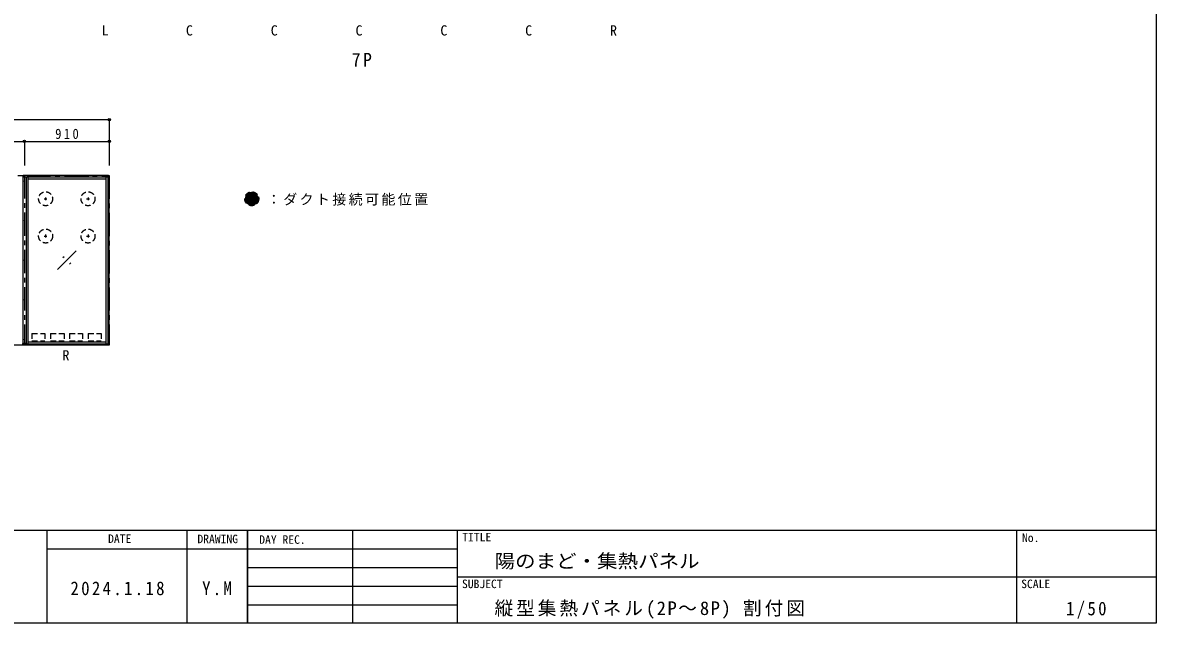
# Model space of a CAD drawing. Units: millimetres at full size, sheet at 1:50; details may follow other scales. Extents: x -8818 to 11382, y -6635 to 7415.
# Drawn here: x -781 to 11382, y -6635 to -194 of the extents above; entities that cross this region are included whole.
import ezdxf
from ezdxf.enums import TextEntityAlignment as Align

# ---------------------------------------------------------------- set-up
doc = ezdxf.new("R2010")
doc.units = ezdxf.units.MM
doc.header["$LTSCALE"] = 50
doc.header["$PDMODE"] = 32
doc.header["$PDSIZE"] = 25
doc.linetypes.add('CHAIN1', pattern=[8, 5, -1, 1, -1])
doc.linetypes.add('DASHED1', pattern=[1.8, 1.2, -0.6])
for name, color, linetype in [('0-0', 7, 'Continuous'), ('0-2', 7, 'Continuous'), ('F-0', 2, 'Continuous')]:
    doc.layers.add(name, color=color, linetype=linetype)
doc.styles.add('ＭＳ ゴシック', font='')
doc.styles.get('ＭＳ ゴシック').set_extended_font_data('MS Gothic')

msp = doc.modelspace()

# ---------------------------------------------------------------- hatches: boundary and pattern name
at = {"layer": '0-0'}
msp.add_hatch(color=256, dxfattribs=at).paths.add_polyline_path([(1751.77, -2082.15, 1), (1601.77, -2082.15, 1)])

# ---------------------------------------------------------------- linework, layer by layer
at = {"layer": '0-0', "color": 4}
for p, q in [((-7132.44, -1232.98), (147.56, -1232.98)), ((147.56, -1232.98), (147.56, -1725.69)), ((-1672.44, -1467.14), (-762.44, -1467.14)), ((-762.44, -1467.14), (-762.44, -1725.69)), ((-762.44, -1467.14), (147.56, -1467.14)), ((-762.44, -1467.14), (-762.44, -1725.69)), ((147.56, -1467.14), (147.56, -1725.69)), ((-775.44, -1833.15), (-780.44, -1838.15)), ((-780.44, -1838.15), (-780.44, -1851.15)), ((141.56, -1833.15), (-775.44, -1833.15)), ((141.56, -1833.15), (146.56, -1838.15)), ((146.56, -3646.15), (146.56, -1838.15)), ((-407.44, -2842.15), (-207.44, -2642.15)), ((-349.87, -2713.87), (-335.73, -2699.73)), ((-279.16, -2784.58), (-265.02, -2770.44)), ((-780.44, -3646.15), (-780.44, -3633.15)), ((-780.44, -3646.15), (-775.44, -3651.15)), ((141.56, -3651.15), (146.56, -3646.15)), ((141.56, -3651.15), (-775.44, -3651.15))]:
    msp.add_line(p, q, dxfattribs=at)
at = {"layer": '0-0', "color": 3, "linetype": 'CHAIN1'}
for p, q in [((-7132.44, -1832.15), (147.56, -1832.15)), ((-762.44, -1831.15), (-762.44, -3652.15)), ((147.56, -1832.15), (147.56, -3652.15)), ((147.56, -3652.15), (-7132.44, -3652.15))]:
    msp.add_line(p, q, dxfattribs=at)
at = {"layer": '0-0'}
for p, q in [((-781.44, -1851.65), (-780.44, -1851.65)), ((-780.44, -1851.15), (-780.44, -3633.15)), ((-744.44, -1851.15), (-780.44, -1851.15)), ((-744.44, -1847.15), (-744.44, -3637.15)), ((-744.44, -1847.15), (132.56, -1847.15)), ((-724.44, -1847.15), (-724.44, -3637.15)), ((-724.44, -1867.15), (112.56, -1867.15)), ((112.56, -1847.15), (112.56, -3637.15)), ((132.56, -1847.15), (132.56, -3637.15)), ((-781.44, -3632.65), (-780.44, -3632.65)), ((-744.44, -3637.15), (132.56, -3637.15)), ((-724.44, -3617.15), (112.56, -3617.15))]:
    msp.add_line(p, q, dxfattribs=at)
at = {"layer": '0-0', "color": 4, "linetype": 'CHAIN1'}
for p, q in [((-534.94, -2067.15), (-534.94, -2097.15)), ((-79.94, -2067.15), (-79.94, -2097.15)), ((1676.77, -2067.15), (1676.77, -2097.15)), ((-549.94, -2082.15), (-519.94, -2082.15)), ((-94.94, -2082.15), (-64.94, -2082.15)), ((1661.77, -2082.15), (1691.77, -2082.15)), ((-549.94, -2482.15), (-519.94, -2482.15)), ((-534.94, -2467.15), (-534.94, -2497.15)), ((-94.94, -2482.15), (-64.94, -2482.15)), ((-79.94, -2467.15), (-79.94, -2497.15))]:
    msp.add_line(p, q, dxfattribs=at)
at = {"layer": '0-0', "linetype": 'DASHED1'}
for p, q in [((-681.44, -3526.15), (-541.44, -3526.15)), ((-541.44, -3526.15), (-541.44, -3606.15)), ((-481.44, -3526.15), (-337.44, -3526.15)), ((-337.44, -3526.15), (-337.44, -3606.15)), ((-277.44, -3526.15), (-277.44, -3606.15)), ((-277.44, -3526.15), (-137.44, -3526.15)), ((-137.44, -3526.15), (-137.44, -3606.15)), ((-77.44, -3526.15), (-77.44, -3606.15)), ((-277.44, -3606.15), (-137.44, -3606.15)), ((-77.44, -3606.15), (62.56, -3606.15))]:
    msp.add_line(p, q, dxfattribs=at)
for points in [[(-681.44, -3526.15), (-681.44, -3606.15), (-541.44, -3606.15)], [(-481.44, -3526.15), (-481.44, -3606.15), (-337.44, -3606.15)], [(-77.44, -3526.15), (62.56, -3526.15), (62.56, -3606.15)]]:
    msp.add_lwpolyline(points, dxfattribs=at)
at = {"layer": '0-0'}
msp.add_lwpolyline([(-773.93, -3633.15), (-744.44, -3633.15), (-780.44, -3633.15)], close=True, dxfattribs=at)
for centre in [(-762.44, -1892.15), (-762.44, -2317.15), (-762.44, -2742.15), (-762.44, -3167.15), (-762.44, -3592.15)]:
    msp.add_circle(centre, 3.5, dxfattribs=at)
at = {"layer": '0-0', "color": 4}
for centre in [(-762.44, -1841.15), (-534.94, -1841.15), (-307.44, -1841.15), (-79.94, -1841.15), (138.56, -1841.15), (138.56, -2287.15), (138.56, -2742.15), (138.56, -3197.15), (-762.44, -3643.15), (-534.94, -3643.15), (-307.44, -3643.15), (-79.94, -3643.15), (138.56, -3643.15)]:
    msp.add_circle(centre, 2.5, dxfattribs=at)
at = {"layer": '0-0', "linetype": 'DASHED1'}
for centre in [(-534.94, -2082.15), (-79.94, -2082.15), (1676.77, -2082.15), (-534.94, -2482.15), (-79.94, -2482.15)]:
    msp.add_circle(centre, 75, dxfattribs=at)
at = {"layer": '0-0', "color": 5}
for p in [(147.56, -1232.98), (-762.44, -1467.14), (147.56, -1467.14)]:
    msp.add_point(p, dxfattribs=at)
at = {"layer": 'F-0', "color": 5}
for p, q in [((11382.04, 7414.68), (11382.04, -6635.32)), ((-8817.96, -5635.32), (11382.04, -5635.32)), ((11382.04, -6635.32), (-8817.96, -6635.32))]:
    msp.add_line(p, q, dxfattribs=at)
at = {"layer": 'F-0'}
for p, q in [((-517.96, -6635.32), (-517.96, -5635.32)), ((-517.96, -6635.32), (-517.96, -5635.32)), ((982.04, -5635.32), (982.04, -6635.32)), ((1632.04, -6635.32), (1632.04, -5635.32)), ((3882.04, -5635.32), (3882.04, -6635.32)), ((9882.04, -5635.32), (9882.04, -6635.32)), ((-517.96, -5835.32), (1632.04, -5835.32)), ((1632.04, -5835.32), (3882.04, -5835.32)), ((1632.04, -6035.32), (3882.04, -6035.32)), ((3882.04, -6135.32), (11382.04, -6135.32)), ((1632.04, -6235.32), (3882.04, -6235.32)), ((1632.04, -6435.32), (3882.04, -6435.32))]:
    msp.add_line(p, q, dxfattribs=at)
at = {"layer": 'F-0', "color": 7}
for p, q in [((1632.04, -5635.32), (1632.04, -6635.32)), ((2757.04, -5635.32), (2757.04, -6635.32))]:
    msp.add_line(p, q, dxfattribs=at)

# ---------------------------------------------------------------- texts
at = {"layer": '0-0', "attachment_point": 7, "style": 'ＭＳ ゴシック'}
for s, insert, char_height in [('\\T1.27;\\W0.95;7P', (2750.56, -664.33), 146.6), ('\\T1.38;\\W0.9;910', (-432.44, -1442.14), 110), ('\\T1.17;：ダクト接続可能位置', (1839.12, -2155.78), 110)]:
    msp.add_mtext(s, dxfattribs=dict(at, insert=insert, char_height=char_height))
at = {"layer": '0-2', "style": 'ＭＳ ゴシック'}
for s, p in [('L', (66.33, -363.78)), ('C', (970.33, -364.78)), ('C', (1880.33, -364.78)), ('C', (2790.33, -364.78)), ('C', (3700.33, -364.78)), ('C', (4610.33, -364.78)), ('R', (5520.33, -364.78)), ('R', (-353.97, -3849.16))]:
    msp.add_text(s, height=110, dxfattribs=at).set_placement(p, align=Align.BOTTOM_LEFT)
at = {"layer": 'F-0', "color": 4, "style": 'ＭＳ ゴシック'}
for s, p in [('DATE', (135.41, -5800.95)), ('DRAWING', (1093.59, -5803.7)), ('DAY REC.', (1757.04, -5810.32)), ('TITLE', (3934.65, -5784.28)), ('No.', (9940.9, -5791.13)), ('SUBJECT', (3932.04, -6285.32)), ('SCALE', (9932.04, -6285.32))]:
    msp.add_text(s, height=91.64, dxfattribs=at).set_placement(p, align=Align.BOTTOM_LEFT)
at = {"layer": 'F-0', "color": 7, "style": 'ＭＳ ゴシック', "width": 1.1}
msp.add_text('陽のまど・集熱パネル', height=146.6, dxfattribs=at).set_placement((4282.04, -6085.32), align=Align.BOTTOM_LEFT)
at = {"layer": 'F-0', "color": 7, "char_height": 146.6, "attachment_point": 7, "style": 'ＭＳ ゴシック'}
for s, insert in [('\\T1.28;\\W0.9;2024.1.18', (-267.96, -6335.32)), ('\\T1.27;\\W0.9;Y.M', (1144.54, -6335.32)), ('\\T1.16;縦型集熱パネル(2P～8P)\\~割付図', (4282.04, -6585.32)), ('\\T1.28;\\W0.9;1/50', (10413.29, -6585.32))]:
    msp.add_mtext(s, dxfattribs=dict(at, insert=insert))

doc.saveas('drawing.dxf')
